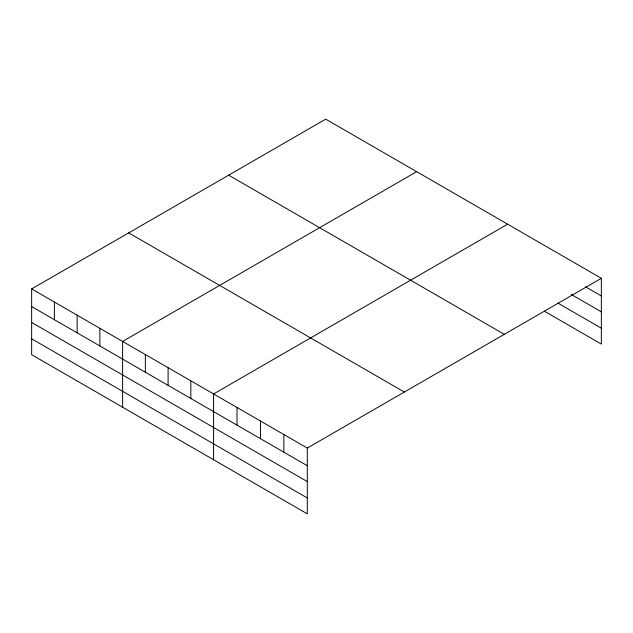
<?xml version="1.0" encoding="UTF-8"?>
<svg xmlns="http://www.w3.org/2000/svg" width="633" height="633" viewBox="0 0 633 633"><rect width="100%" height="100%" fill="white"/><g stroke="black" fill="none" stroke-linecap="round" stroke-linejoin="round"><path stroke-width="0.95" d="M601.35 278.298L325.702 119.154L31.65 288.917L31.65 354.702L307.298 513.846L307.298 448.061L601.35 278.298L601.35 344.083L544.451 311.23M416.664 171.67L122.612 341.44L122.612 407.225M507.626 224.185L213.582 393.955L213.582 459.74M585.454 286.765L601.35 295.943M571.227 294.44L601.35 311.832M557.839 303.072L601.35 328.195M228.663 175.175L504.311 334.319M128.689 232.897L404.337 392.041M31.65 288.917L307.298 448.061M31.65 306.57L307.298 465.714M31.65 322.45L307.298 481.594M31.65 338.821L307.298 497.965M283.869 434.539L283.869 452.184M260.44 421.008L260.44 438.653M237.011 407.486L237.011 425.131M190.842 380.829L190.842 398.474M168.093 367.694L168.093 385.347M145.353 354.567L145.353 372.212M99.872 328.305L99.872 345.958M77.131 315.179L77.131 332.823M54.391 302.052L54.391 319.697"/></g></svg>
